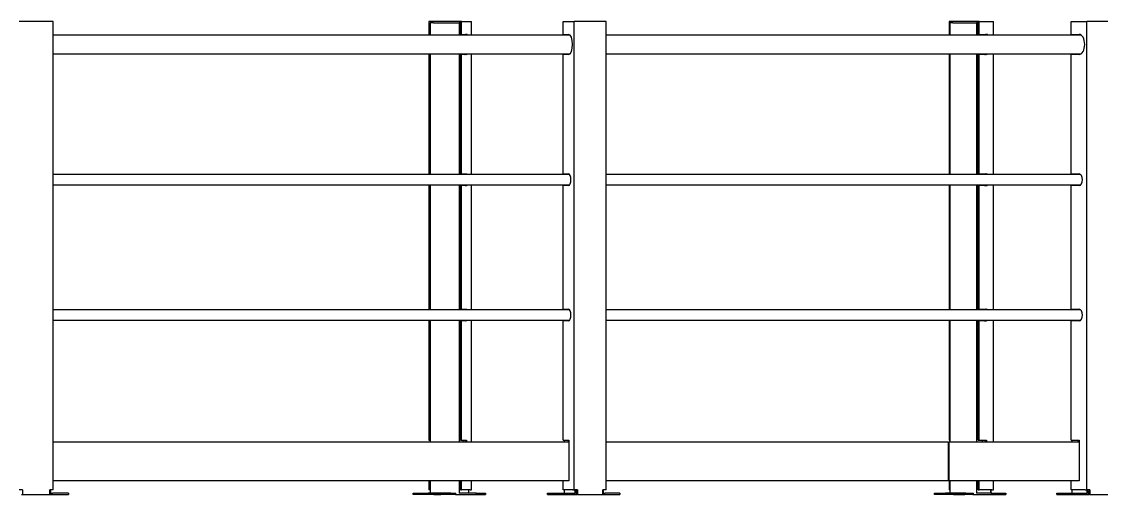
# Model space of a CAD drawing. Header units: millimetres. Extents: x 0 to 59400, y 0 to 42000.
# Drawn here: x 33768 to 36562, y 38547 to 39770 of the extents above; entities that cross this region are included whole.
import ezdxf

# ---------------------------------------------------------------- set-up
doc = ezdxf.new("R2010")
doc.units = ezdxf.units.MM
doc.header["$LTSCALE"] = 100
doc.layers.add('Visible', color=7, linetype='Continuous', lineweight=25)

msp = doc.modelspace()

# ---------------------------------------------------------------- linework, layer by layer
at = {"layer": 'Visible'}
for p, q in [((33849.37, 39770.38), (33761.54, 39770.38)), ((33849.37, 38559.38), (33849.37, 39770.38)), ((34906.23, 39770.38), (34821.97, 39770.38)), ((34821.97, 39770.38), (34821.97, 39737.38)), ((34906.23, 39770.38), (34931.89, 39770.38)), ((34906.23, 39737.38), (34906.23, 39770.38)), ((34931.89, 39735.53), (34931.89, 39770.38)), ((35169.01, 39770.38), (35197.82, 39770.38)), ((35169.01, 39737.38), (35169.01, 39770.38)), ((35280.52, 39770.38), (35197.82, 39770.38)), ((35197.82, 38559.38), (35197.82, 39770.38)), ((35280.52, 38559.38), (35280.52, 39770.38)), ((36245.66, 39770.38), (36168.71, 39770.38)), ((36168.71, 39770.38), (36168.71, 39737.38)), ((36245.66, 39770.38), (36283.52, 39770.38)), ((36245.66, 39737.38), (36245.66, 39770.38)), ((36283.52, 39735.53), (36283.52, 39770.38)), ((36484.36, 39770.38), (36525.07, 39770.38)), ((36484.36, 39737.38), (36484.36, 39770.38)), ((36599.77, 39770.38), (36525.07, 39770.38)), ((36525.07, 38559.38), (36525.07, 39770.38)), ((34824.78, 39767.38), (34824.78, 39737.38)), ((34824.9, 39767.38), (34824.78, 39767.38)), ((34824.9, 39767.38), (34824.9, 39735.53)), ((34833.32, 39767.38), (34824.9, 39767.38)), ((34833.32, 39767.38), (34891.36, 39767.38)), ((34891.36, 39767.38), (34899.79, 39767.38)), ((34901.55, 39767.38), (34899.79, 39767.38)), ((34899.79, 39767.38), (34899.79, 39735.53)), ((34903.42, 39767.38), (34901.55, 39767.38)), ((34903.42, 39737.38), (34903.42, 39767.38)), ((36170.39, 39767.38), (36170.39, 39735.53)), ((36178.08, 39767.38), (36170.39, 39767.38)), ((36178.08, 39767.38), (36231.09, 39767.38)), ((36231.09, 39767.38), (36238.79, 39767.38)), ((36241.38, 39767.38), (36238.79, 39767.38)), ((36238.79, 39767.38), (36238.79, 39735.53)), ((36243.09, 39767.38), (36241.38, 39767.38)), ((36243.09, 39737.38), (36243.09, 39767.38)), ((35187.22, 39735.53), (33849.37, 39735.53)), ((34821.97, 39737.38), (34824.78, 39737.38)), ((34824.78, 39737.38), (34824.9, 39737.38)), ((34903.42, 39737.38), (34906.23, 39737.38)), ((34906.23, 39737.38), (34919.06, 39737.38)), ((34911.51, 39735.53), (34912.63, 39737.38)), ((35169.01, 39737.38), (35183.42, 39737.38)), ((35171.64, 39737.38), (35171.64, 39735.53)), ((35184.79, 39735.53), (35185.63, 39736.77)), ((36510.09, 39735.53), (35280.52, 39735.53)), ((36168.71, 39737.38), (36170.39, 39737.38)), ((36243.09, 39737.38), (36245.66, 39737.38)), ((36245.66, 39737.38), (36264.59, 39737.38)), ((36256.07, 39735.53), (36257.74, 39737.38)), ((36484.36, 39737.38), (36504.72, 39737.38)), ((36485.72, 39737.38), (36485.72, 39735.53)), ((36504.31, 39735.53), (36506, 39737.28)), ((36507.95, 39736.72), (36506.8, 39735.53)), ((33849.37, 39687.23), (35187.22, 39687.23)), ((34824.9, 39687.23), (34824.9, 39374.83)), ((34899.79, 39687.23), (34899.79, 39374.83)), ((34931.89, 39374.83), (34931.89, 39687.23)), ((35171.64, 39687.23), (35171.64, 39685.38)), ((35280.52, 39687.23), (36510.09, 39687.23)), ((36170.39, 39687.23), (36170.39, 39374.83)), ((36238.79, 39687.23), (36238.79, 39374.83)), ((36283.52, 39374.83), (36283.52, 39687.23)), ((36485.72, 39687.23), (36485.72, 39685.38)), ((34821.97, 39685.38), (34821.97, 39376.38)), ((34824.78, 39685.38), (34821.97, 39685.38)), ((34824.9, 39685.38), (34824.78, 39685.38)), ((34824.78, 39685.38), (34824.78, 39376.38)), ((34906.23, 39685.38), (34903.42, 39685.38)), ((34903.42, 39376.38), (34903.42, 39685.38)), ((34906.23, 39376.38), (34906.23, 39685.38)), ((34919.06, 39685.38), (34906.23, 39685.38)), ((35169.01, 39376.38), (35169.01, 39685.38)), ((35183.42, 39685.38), (35169.01, 39685.38)), ((36168.71, 39685.38), (36168.71, 39376.38)), ((36170.39, 39685.38), (36168.71, 39685.38)), ((36245.66, 39685.38), (36243.09, 39685.38)), ((36243.09, 39376.38), (36243.09, 39685.38)), ((36245.66, 39376.38), (36245.66, 39685.38)), ((36264.59, 39685.38), (36245.66, 39685.38)), ((36484.36, 39376.38), (36484.36, 39685.38)), ((36504.72, 39685.38), (36484.36, 39685.38)), ((35186.04, 39374.83), (33849.37, 39374.83)), ((34821.97, 39376.38), (34824.78, 39376.38)), ((34824.78, 39376.38), (34824.9, 39376.38)), ((34903.42, 39376.38), (34906.23, 39376.38)), ((34906.23, 39376.38), (34919.06, 39376.38)), ((34912.73, 39374.83), (34913.67, 39376.38)), ((35169.01, 39376.38), (35183.42, 39376.38)), ((35171.64, 39376.38), (35171.64, 39374.83)), ((36508.42, 39374.83), (35280.52, 39374.83)), ((36168.71, 39376.38), (36170.39, 39376.38)), ((36243.09, 39376.38), (36245.66, 39376.38)), ((36245.66, 39376.38), (36264.59, 39376.38)), ((36257.87, 39374.83), (36259.26, 39376.38)), ((36484.36, 39376.38), (36504.72, 39376.38)), ((36485.72, 39376.38), (36485.72, 39374.83)), ((36506.24, 39374.83), (36507.12, 39375.74)), ((33849.37, 39347.93), (35186.04, 39347.93)), ((34821.97, 39346.38), (34821.97, 39026.38)), ((34824.78, 39346.38), (34821.97, 39346.38)), ((34824.9, 39346.38), (34824.78, 39346.38)), ((34824.78, 39346.38), (34824.78, 39026.38)), ((34824.9, 39347.93), (34824.9, 39024.83)), ((34899.79, 39347.93), (34899.79, 39024.83)), ((34906.23, 39346.38), (34903.42, 39346.38)), ((34903.42, 39026.38), (34903.42, 39346.38)), ((34906.23, 39026.38), (34906.23, 39346.38)), ((34919.06, 39346.38), (34906.23, 39346.38)), ((34931.89, 39024.83), (34931.89, 39347.93)), ((35169.01, 39026.38), (35169.01, 39346.38)), ((35183.42, 39346.38), (35169.01, 39346.38)), ((35171.64, 39347.93), (35171.64, 39346.38)), ((35280.52, 39347.93), (36508.42, 39347.93)), ((36168.71, 39346.38), (36168.71, 39026.38)), ((36170.39, 39346.38), (36168.71, 39346.38)), ((36170.39, 39347.93), (36170.39, 39024.83)), ((36238.79, 39347.93), (36238.79, 39024.83)), ((36245.66, 39346.38), (36243.09, 39346.38)), ((36243.09, 39026.38), (36243.09, 39346.38)), ((36245.66, 39026.38), (36245.66, 39346.38)), ((36264.59, 39346.38), (36245.66, 39346.38)), ((36283.52, 39024.83), (36283.52, 39347.93)), ((36484.36, 39026.38), (36484.36, 39346.38)), ((36504.72, 39346.38), (36484.36, 39346.38)), ((36485.72, 39347.93), (36485.72, 39346.38)), ((35186.04, 39024.83), (33849.37, 39024.83)), ((34821.97, 39026.38), (34824.78, 39026.38)), ((34824.78, 39026.38), (34824.9, 39026.38)), ((34903.42, 39026.38), (34906.23, 39026.38)), ((34906.23, 39026.38), (34919.06, 39026.38)), ((34912.73, 39024.83), (34913.67, 39026.38)), ((35169.01, 39026.38), (35183.42, 39026.38)), ((35171.64, 39026.38), (35171.64, 39024.83)), ((36508.42, 39024.83), (35280.52, 39024.83)), ((36168.71, 39026.38), (36170.39, 39026.38)), ((36243.09, 39026.38), (36245.66, 39026.38)), ((36245.66, 39026.38), (36264.59, 39026.38)), ((36257.87, 39024.83), (36259.26, 39026.38)), ((36484.36, 39026.38), (36504.72, 39026.38)), ((36485.72, 39026.38), (36485.72, 39024.83)), ((36506.24, 39024.83), (36507.12, 39025.74)), ((33849.37, 38997.93), (35186.04, 38997.93)), ((34821.97, 38996.38), (34821.97, 38687.38)), ((34824.78, 38996.38), (34821.97, 38996.38)), ((34824.9, 38996.38), (34824.78, 38996.38)), ((34824.78, 38996.38), (34824.78, 38687.38)), ((34824.9, 38997.93), (34824.9, 38682.38)), ((34899.79, 38997.93), (34899.79, 38682.38)), ((34906.23, 38996.38), (34903.42, 38996.38)), ((34903.42, 38687.38), (34903.42, 38996.38)), ((34919.06, 38996.38), (34906.23, 38996.38)), ((34906.23, 38687.38), (34906.23, 38996.38)), ((34931.89, 38682.38), (34931.89, 38997.93)), ((35183.42, 38996.38), (35169.01, 38996.38)), ((35169.01, 38687.38), (35169.01, 38996.38)), ((35171.64, 38997.93), (35171.64, 38996.38)), ((35280.52, 38997.93), (36508.42, 38997.93)), ((36168.71, 38996.38), (36168.71, 38687.38)), ((36170.39, 38996.38), (36168.71, 38996.38)), ((36170.39, 38997.93), (36170.39, 38682.38)), ((36238.79, 38997.93), (36238.79, 38682.38)), ((36245.66, 38996.38), (36243.09, 38996.38)), ((36243.09, 38687.38), (36243.09, 38996.38)), ((36264.59, 38996.38), (36245.66, 38996.38)), ((36245.66, 38687.38), (36245.66, 38996.38)), ((36283.52, 38682.38), (36283.52, 38997.93)), ((36504.72, 38996.38), (36484.36, 38996.38)), ((36484.36, 38687.38), (36484.36, 38996.38)), ((36485.72, 38997.93), (36485.72, 38996.38)), ((35183.62, 38682.38), (33849.37, 38682.38)), ((34821.97, 38687.38), (34824.78, 38687.38)), ((34824.78, 38687.38), (34824.9, 38687.38)), ((34903.42, 38687.38), (34906.23, 38687.38)), ((34906.23, 38687.38), (34919.24, 38687.38)), ((34910.34, 38682.38), (34910.34, 38687.38)), ((34916.43, 38682.38), (34916.43, 38687.38)), ((34919.24, 38687.38), (34919.24, 38682.38)), ((35169.01, 38687.38), (35183.62, 38687.38)), ((35171.64, 38687.38), (35171.64, 38682.38)), ((35183.48, 38682.38), (35183.48, 38687.38)), ((35183.62, 38687.38), (35183.62, 38582.38)), ((36166.06, 38682.38), (35280.52, 38682.38)), ((36166.06, 38682.38), (36167.17, 38682.38)), ((36166.06, 38682.38), (36166.06, 38582.38)), ((36167.17, 38682.38), (36167.17, 38582.38)), ((36504.99, 38682.38), (36167.17, 38682.38)), ((36168.71, 38687.38), (36170.39, 38687.38)), ((36243.09, 38687.38), (36245.66, 38687.38)), ((36245.66, 38687.38), (36264.85, 38687.38)), ((36254.35, 38682.38), (36254.35, 38687.38)), ((36262.28, 38682.38), (36262.28, 38687.38)), ((36264.85, 38687.38), (36264.85, 38682.38)), ((36484.36, 38687.38), (36504.99, 38687.38)), ((36485.72, 38687.38), (36485.72, 38682.38)), ((36502.45, 38682.38), (36502.45, 38687.38)), ((36504.94, 38687.38), (36504.94, 38682.38)), ((36504.99, 38687.38), (36504.99, 38582.38)), ((35183.17, 38582.38), (33849.37, 38582.38)), ((34821.97, 38582.38), (34821.97, 38559.38)), ((34824.78, 38582.38), (34824.78, 38559.38)), ((34824.9, 38582.38), (34824.9, 38550.39)), ((34899.79, 38582.38), (34899.79, 38550.38)), ((34903.42, 38559.38), (34903.42, 38582.38)), ((34906.23, 38559.38), (34906.23, 38582.38)), ((34931.89, 38559.38), (34931.89, 38582.38)), ((35169.01, 38559.38), (35169.01, 38582.38)), ((35183.62, 38582.38), (35183.17, 38582.38)), ((36166.06, 38582.38), (35280.52, 38582.38)), ((36167.17, 38582.38), (36166.06, 38582.38)), ((36504.37, 38582.38), (36167.17, 38582.38)), ((36168.71, 38582.38), (36168.71, 38559.38)), ((36170.39, 38582.38), (36170.39, 38550.39)), ((36238.79, 38582.38), (36238.79, 38550.38)), ((36243.09, 38559.38), (36243.09, 38582.38)), ((36245.66, 38559.38), (36245.66, 38582.38)), ((36283.52, 38559.38), (36283.52, 38582.38)), ((36484.36, 38559.38), (36484.36, 38582.38)), ((36504.99, 38582.38), (36504.37, 38582.38)), ((33770.32, 38559.38), (33761.54, 38559.38)), ((33767.6, 38547.39), (33769.67, 38547.39)), ((33769.67, 38559.38), (33769.67, 38547.38)), ((33770.32, 38547.38), (33769.67, 38547.38)), ((33770.32, 38559.38), (33770.32, 38547.38)), ((33770.32, 38547.38), (33840.59, 38547.38)), ((33849.37, 38559.38), (33840.59, 38559.38)), ((33840.59, 38547.38), (33840.59, 38559.38)), ((33840.59, 38547.38), (33848.61, 38547.38)), ((33842.75, 38556.38), (33842.75, 38559.38)), ((33842.75, 38556.38), (33842.75, 38550.38)), ((33842.75, 38550.38), (33848.61, 38550.38)), ((33888.62, 38550.38), (33848.61, 38550.38)), ((33848.61, 38547.38), (33888.62, 38547.38)), ((33888.62, 38550.38), (33888.62, 38547.38)), ((34780.9, 38550.38), (34820.31, 38550.38)), ((34780.9, 38547.38), (34780.9, 38550.38)), ((34833.32, 38547.38), (34780.9, 38547.38)), ((34878.35, 38550.39), (34820.31, 38550.39)), ((34820.31, 38547.39), (34820.31, 38550.39)), ((34878.35, 38547.39), (34820.31, 38547.39)), ((34824.78, 38559.38), (34821.97, 38559.38)), ((34824.9, 38559.38), (34824.78, 38559.38)), ((34833.32, 38547.39), (34833.32, 38547.38)), ((34834.38, 38547.38), (34833.32, 38547.38)), ((34834.38, 38547.39), (34834.38, 38547.38)), ((34834.38, 38547.38), (34852.32, 38547.38)), ((34852.32, 38547.39), (34852.32, 38547.38)), ((34855.01, 38547.38), (34855.01, 38547.39)), ((34891.36, 38547.38), (34855.01, 38547.38)), ((34878.35, 38550.39), (34890.31, 38550.39)), ((34878.35, 38547.39), (34878.35, 38550.39)), ((34890.31, 38547.39), (34878.35, 38547.39)), ((34890.31, 38550.39), (34891.36, 38550.39)), ((34890.31, 38547.39), (34891.36, 38547.39)), ((34891.36, 38547.39), (34891.36, 38550.39)), ((34891.36, 38547.39), (34891.36, 38547.38)), ((34891.36, 38547.38), (34943.79, 38547.38)), ((34943.79, 38550.38), (34899.79, 38550.38)), ((34903.42, 38559.38), (34906.23, 38559.38)), ((34928.73, 38559.38), (34906.23, 38559.38)), ((34924.4, 38559.38), (34924.4, 38556.38)), ((34924.4, 38556.38), (34924.4, 38550.38)), ((34928.73, 38559.38), (34931.89, 38559.38)), ((34943.79, 38550.38), (34968.4, 38550.38)), ((34943.79, 38547.38), (34943.79, 38550.38)), ((34943.79, 38547.38), (34968.4, 38547.38)), ((34968.4, 38550.38), (34968.4, 38547.38)), ((35128.45, 38550.38), (35156.08, 38550.38)), ((35128.45, 38547.38), (35128.45, 38550.38)), ((35128.45, 38547.38), (35156.08, 38547.38)), ((35156.08, 38550.38), (35193.75, 38550.38)), ((35156.08, 38550.38), (35156.08, 38547.38)), ((35156.08, 38547.38), (35193.75, 38547.38)), ((35165.3, 38550.39), (35171.64, 38550.39)), ((35165.3, 38550.38), (35165.3, 38550.39)), ((35194.27, 38559.38), (35169.01, 38559.38)), ((35171.64, 38559.38), (35171.64, 38550.38)), ((35193.75, 38550.38), (35199.26, 38550.38)), ((35193.75, 38547.38), (35202.02, 38547.38)), ((35194.27, 38559.38), (35197.82, 38559.38)), ((35206.09, 38559.38), (35197.82, 38559.38)), ((35199.26, 38559.38), (35199.26, 38556.38)), ((35199.26, 38556.38), (35199.26, 38550.38)), ((35202.02, 38556.38), (35202.02, 38559.38)), ((35202.02, 38556.38), (35202.02, 38547.38)), ((35202.02, 38547.39), (35204.91, 38547.39)), ((35204.91, 38559.38), (35204.91, 38547.38)), ((35206.09, 38547.38), (35204.91, 38547.38)), ((35206.09, 38559.38), (35206.09, 38547.38)), ((35206.09, 38547.38), (35272.25, 38547.38)), ((35280.52, 38559.38), (35272.25, 38559.38)), ((35272.25, 38547.38), (35272.25, 38559.38)), ((35272.25, 38547.38), (35278.28, 38547.38)), ((35272.77, 38556.38), (35272.77, 38559.38)), ((35272.77, 38556.38), (35272.77, 38550.38)), ((35272.77, 38550.38), (35278.28, 38550.38)), ((35315.95, 38550.38), (35278.28, 38550.38)), ((35278.28, 38547.38), (35315.95, 38547.38)), ((35315.95, 38550.38), (35315.95, 38547.38)), ((36130.21, 38550.38), (36158.89, 38550.38)), ((36130.21, 38547.38), (36130.21, 38550.38)), ((36178.08, 38547.38), (36130.21, 38547.38)), ((36211.9, 38550.39), (36158.89, 38550.39)), ((36158.89, 38547.39), (36158.89, 38550.39)), ((36211.9, 38547.39), (36158.89, 38547.39)), ((36170.39, 38559.38), (36168.71, 38559.38)), ((36178.08, 38547.39), (36178.08, 38547.38)), ((36179.64, 38547.38), (36178.08, 38547.38)), ((36179.64, 38547.39), (36179.64, 38547.38)), ((36179.64, 38547.38), (36209.26, 38547.38)), ((36209.26, 38547.39), (36209.26, 38547.38)), ((36211.9, 38550.39), (36229.54, 38550.39)), ((36211.9, 38547.39), (36211.9, 38550.39)), ((36229.54, 38547.39), (36211.9, 38547.39)), ((36212.71, 38547.38), (36212.71, 38547.39)), ((36231.09, 38547.38), (36212.71, 38547.38)), ((36229.54, 38550.39), (36231.09, 38550.39)), ((36229.54, 38547.39), (36231.09, 38547.39)), ((36231.09, 38547.39), (36231.09, 38550.39)), ((36231.09, 38547.39), (36231.09, 38547.38)), ((36231.09, 38547.38), (36278.97, 38547.38)), ((36278.97, 38550.38), (36238.79, 38550.38)), ((36243.09, 38559.38), (36245.66, 38559.38)), ((36278.85, 38559.38), (36245.66, 38559.38)), ((36275.09, 38559.38), (36275.09, 38556.38)), ((36275.09, 38556.38), (36275.09, 38550.38)), ((36275.82, 38559.38), (36275.82, 38550.38)), ((36278.85, 38559.38), (36283.52, 38559.38)), ((36278.97, 38550.38), (36315.28, 38550.38)), ((36278.97, 38547.38), (36278.97, 38550.38)), ((36278.97, 38547.38), (36315.28, 38547.38)), ((36315.28, 38550.38), (36315.28, 38547.38)), ((36446.71, 38550.38), (36485.75, 38550.38)), ((36446.71, 38547.38), (36446.71, 38550.38)), ((36446.71, 38547.38), (36485.75, 38547.38)), ((36472.55, 38550.39), (36485.72, 38550.39)), ((36472.55, 38550.38), (36472.55, 38550.39)), ((36520.05, 38559.38), (36484.36, 38559.38)), ((36485.72, 38559.38), (36485.72, 38550.38)), ((36485.75, 38550.38), (36519.78, 38550.38)), ((36485.75, 38550.38), (36485.75, 38547.38)), ((36485.75, 38547.38), (36519.78, 38547.38)), ((36519.78, 38550.38), (36524.76, 38550.38)), ((36519.78, 38547.38), (36527.25, 38547.38)), ((36520.05, 38559.38), (36525.07, 38559.38)), ((36524.76, 38559.38), (36524.76, 38556.38)), ((36524.76, 38556.38), (36524.76, 38550.38)), ((36532.54, 38559.38), (36525.07, 38559.38)), ((36527.25, 38556.38), (36527.25, 38559.38)), ((36527.25, 38556.38), (36527.25, 38547.38)), ((36527.25, 38547.39), (36530.87, 38547.39)), ((36530.87, 38559.38), (36530.87, 38547.38)), ((36532.54, 38547.38), (36530.87, 38547.38)), ((36532.54, 38559.38), (36532.54, 38547.38)), ((36532.54, 38547.38), (36592.3, 38547.38))]:
    msp.add_line(p, q, dxfattribs=at)
for centre, major_axis, ratio, start_param, end_param in [((34916.25, 39711.38), (0, 26), 0.3515872, 5.903675, 6.2831853), ((34919.06, 39711.38), (0, 26), 0.3515872, 5.903675, 6.2831853), ((35183.42, 39711.38), (0, 26), 0.3946626, 3.1415927, 6.2831853), ((36262.02, 39711.38), (0, 26), 0.5186683, 5.903675, 6.2831853), ((36264.59, 39711.38), (0, 26), 0.5186683, 5.903675, 6.2831853), ((36504.72, 39711.38), (0, 26), 0.5577954, 3.1415927, 6.2831853), ((34915.08, 39711.38), (0, -26), 0.3515872, 5.903675, 6.6626956), ((34912.27, 39711.38), (0, -26), 0.3515872, 0.1542253, 0.3795103), ((34916.25, 39711.38), (0, -26), 0.3515872, 0, 0.3795103), ((34919.06, 39711.38), (0, -26), 0.3515872, 0, 0.3795103), ((35188.8, 39711.38), (0, -26), 0.3946626, 5.903675, 6.0177594), ((36261.35, 39711.38), (0, -26), 0.5186683, 5.903675, 6.6626956), ((36258.78, 39711.38), (0, -26), 0.5186683, 0.0952442, 0.3795103), ((36262.02, 39711.38), (0, -26), 0.5186683, 0, 0.3795103), ((36264.59, 39711.38), (0, -26), 0.5186683, 0, 0.3795103), ((36509.98, 39711.38), (0, -26), 0.5577954, 5.903675, 6.1006383), ((36512.47, 39711.38), (0, -26), 0.5577954, 5.903675, 6.0125136), ((34916.25, 39361.38), (0, 15), 0.3515872, 5.8245707, 6.2831853), ((34919.06, 39361.38), (0, 15), 0.3515872, 5.8245707, 6.2831853), ((35183.42, 39361.38), (0, 15), 0.3946626, 3.1415927, 6.2831853), ((36262.02, 39361.38), (0, 15), 0.5186683, 5.8245707, 6.2831853), ((36264.59, 39361.38), (0, 15), 0.5186683, 5.8245707, 6.2831853), ((36504.72, 39361.38), (0, 15), 0.5577954, 3.1415927, 6.2831853), ((34915.08, 39361.38), (0, -15), 0.3515872, 5.8245707, 6.7417999), ((34912.27, 39361.38), (0, -15), 0.3515872, 0.2695165, 0.4586146), ((34916.25, 39361.38), (0, -15), 0.3515872, 0, 0.4586146), ((34919.06, 39361.38), (0, -15), 0.3515872, 0, 0.4586146), ((36261.35, 39361.38), (0, -15), 0.5186683, 5.8245707, 6.7417999), ((36258.78, 39361.38), (0, -15), 0.5186683, 0.1655963, 0.4586146), ((36262.02, 39361.38), (0, -15), 0.5186683, 0, 0.4586146), ((36264.59, 39361.38), (0, -15), 0.5186683, 0, 0.4586146), ((36509.98, 39361.38), (0, -15), 0.5577954, 5.8245707, 5.9630865), ((34916.25, 39011.38), (0, 15), 0.3515872, 5.8245707, 6.2831853), ((34919.06, 39011.38), (0, 15), 0.3515872, 5.8245707, 6.2831853), ((35183.42, 39011.38), (0, 15), 0.3946626, 3.1415927, 6.2831853), ((36262.02, 39011.38), (0, 15), 0.5186683, 5.8245707, 6.2831853), ((36264.59, 39011.38), (0, 15), 0.5186683, 5.8245707, 6.2831853), ((36504.72, 39011.38), (0, 15), 0.5577954, 3.1415927, 6.2831853), ((34915.08, 39011.38), (0, -15), 0.3515872, 5.8245707, 6.7417999), ((34912.27, 39011.38), (0, -15), 0.3515872, 0.2695165, 0.4586146), ((34916.25, 39011.38), (0, -15), 0.3515872, 0, 0.4586146), ((34919.06, 39011.38), (0, -15), 0.3515872, 0, 0.4586146), ((36261.35, 39011.38), (0, -15), 0.5186683, 5.8245707, 6.7417999), ((36258.78, 39011.38), (0, -15), 0.5186683, 0.1655963, 0.4586146), ((36262.02, 39011.38), (0, -15), 0.5186683, 0, 0.4586146), ((36264.59, 39011.38), (0, -15), 0.5186683, 0, 0.4586146), ((36509.98, 39011.38), (0, -15), 0.5577954, 5.8245707, 5.9630865)]:
    msp.add_ellipse(centre, major_axis=major_axis, ratio=ratio, start_param=start_param, end_param=end_param, dxfattribs=at)

doc.saveas('drawing.dxf')
